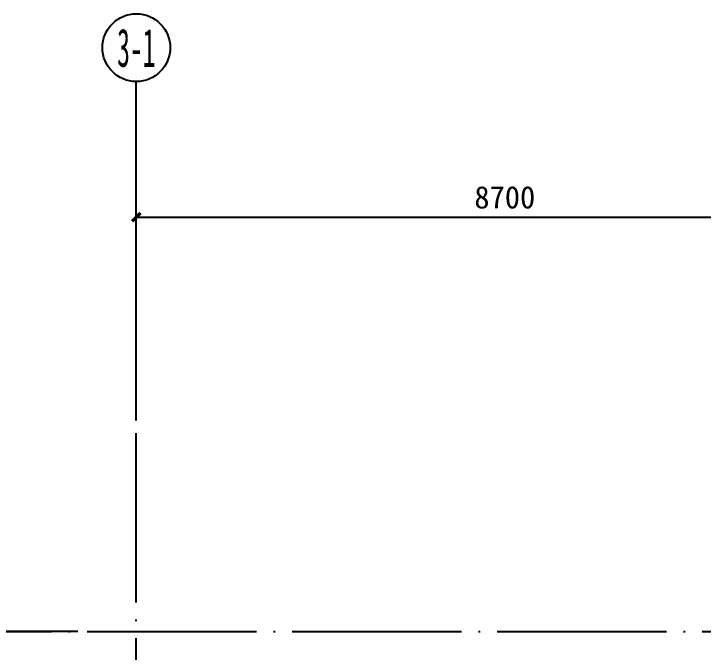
# Model space of a CAD drawing. Extents: x -3200779283 to -8106663, y 659664 to 1123462.
# Drawn here: x -8172147 to -8164008, y 778224 to 785759 of the extents above; entities that cross this region are included whole.
import ezdxf
from ezdxf.enums import TextEntityAlignment as Align

# ---------------------------------------------------------------- set-up
doc = ezdxf.new("R2010")
doc.units = 0
doc.header["$LTSCALE"] = 1000
doc.header["$MEASUREMENT"] = 0
doc.linetypes.add('3#-轴线$0$DOTE', pattern=[2.42, 2, -0.2, 0.02, -0.2])
doc.linetypes.add('DASH', pattern=[0.35, 0.25, -0.1])
doc.layers.get('Defpoints').update_dxf_attribs({"color": 30, "linetype": 'DASH'})
for name, color, linetype in [('3#-轴线$0$3#-轴号$0$A-ANNO-AXIS-CIRC', 3, 'Continuous'), ('3#-轴线$0$3#-轴号$0$A-ANNO-AXIS-TEXT', 7, 'Continuous'), ('3#-轴线$0$3#-轴号$0$A-ANNO-DIMS', 3, 'Continuous'), ('3#-轴线$0$A-ANNO-DOTE', 10, '3#-轴线$0$DOTE'), ('3#-轴线$0$AXIS_TEXT', 7, 'Continuous')]:
    doc.layers.add(name, color=color, linetype=linetype)
doc.styles.add('3#-轴线$0$3#-轴号$0$_TCH_AXIS', font='')
doc.styles.add('3#-轴线$0$3#-轴号$0$_TCH_DIM_T3', font='')
doc.styles.add('3#-轴线$0$COMPLEX', font='COMPLEX')
doc.styles.get('3#-轴线$0$3#-轴号$0$_TCH_AXIS').set_extended_font_data('SimSun')
doc.styles.get('3#-轴线$0$3#-轴号$0$_TCH_DIM_T3').set_extended_font_data('SimSun')
doc.dimstyles.new('3#-轴线$0$3#-轴号$0$_TCH_ARCH&&100', dxfattribs={"dimtxt": 264.345992, "dimasz": 100, "dimexe": 250, "dimexo": 300, "dimgap": 100, "dimtad": 1, "dimdec": 0, "dimzin": 0, "dimdsep": 46, "dimtxsty": '3#-轴线$0$3#-轴号$0$_TCH_DIM_T3', "dimblk": '3#-轴线$0$3#-轴号$0$_ArchTick', "dimcen": 0.09, "dimclrt": 7, "dimazin": 2, "dimtfac": 1, "dimtdec": 0, "dimtix": 1, "dimtmove": 2, "dimatfit": 3, "dimfxl": 100, "dimtolj": 1, "dimtzin": 0, "dimarcsym": 0})

# ---------------------------------------------------------------- blocks, each defined once
blk = doc.blocks.new('3#-轴线$0$_AXISO')
blk.add_circle((0, 0), 0.5)
at = {"layer": '3#-轴线$0$AXIS_TEXT', "style": '3#-轴线$0$COMPLEX', "width": 1.041667}
blk.add_attdef('A', text='', height=0.56, dxfattribs=at).set_placement((-0.25, -0.28), (0.25, -0.28), align=Align.FIT)
blk = doc.blocks.new('3#-轴线$0$3#-轴号$0$_ArchTick')
at = {"color": 0, "linetype": 'ByBlock', "const_width": 0.4}
blk.add_lwpolyline([(-0.5, -0.5), (0.5, 0.5)], dxfattribs=at)
blk = doc.blocks.new('*D395')
at = {"layer": '3#-轴线$0$3#-轴号$0$A-ANNO-DIMS', "color": 0, "lineweight": -2, "transparency": 16777216}
for p, q in [((0, 4889.4), (0, 5639.4)), ((8700, 4889.4), (8700, 5639.4)), ((0, 5389.4), (8700, 5389.4))]:
    blk.add_line(p, q, dxfattribs=at)
at = {"layer": 'Defpoints', "color": 0, "transparency": 16777216}
for p in [(8700, 5389.4), (0, 4589.4), (8700, 4589.4)]:
    blk.add_point(p, dxfattribs=at)
at = {"layer": '3#-轴线$0$3#-轴号$0$A-ANNO-DIMS', "color": 0, "lineweight": -2, "transparency": 16777216, "xscale": 100, "yscale": 100, "zscale": 100, "rotation": 180}
blk.add_blockref('3#-轴线$0$3#-轴号$0$_ArchTick', (0, 5389.4), dxfattribs=at)
at = {"layer": '3#-轴线$0$3#-轴号$0$A-ANNO-DIMS', "color": 0, "lineweight": -2, "transparency": 16777216, "xscale": 100, "yscale": 100, "zscale": 100}
blk.add_blockref('3#-轴线$0$3#-轴号$0$_ArchTick', (8700, 5389.4), dxfattribs=at)
at = {"layer": '3#-轴线$0$3#-轴号$0$A-ANNO-DIMS', "color": 7, "transparency": 16777216, "insert": (4350, 5621.6), "char_height": 264.35, "attachment_point": 5, "style": '3#-轴线$0$3#-轴号$0$_TCH_DIM_T3'}
blk.add_mtext('\\A1;8700', dxfattribs=at)
blk = doc.blocks.new('3#-轴线$0$3#-轴号')
at = {"layer": '3#-轴线$0$3#-轴号$0$A-ANNO-AXIS-CIRC'}
for p, q in [((0, 2989.4), (0, 6989.4)), ((-689.4, 500), (-4689.4, 500))]:
    blk.add_line(p, q, dxfattribs=at)
ref = blk.add_blockref('3#-轴线$0$_AXISO', (0, 7389.4), dxfattribs=dict(at, xscale=800, yscale=800, zscale=800))
ref.add_attrib('A', '3-1', dxfattribs={"layer": '3#-轴线$0$3#-轴号$0$A-ANNO-AXIS-TEXT', "height": 452.55, "style": '3#-轴线$0$3#-轴号$0$_TCH_AXIS', "width": 0.466146}).set_placement((-226.3, 7163.1), (226.3, 7163.1), align=Align.FIT)
at = {"layer": '3#-轴线$0$3#-轴号$0$A-ANNO-DIMS'}
dim = blk.add_aligned_dim(p1=(0, 4589.4), p2=(8700, 4589.4), distance=800, dimstyle='3#-轴线$0$3#-轴号$0$_TCH_ARCH&&100', dxfattribs=at)
dim.commit()
dim.dimension.update_dxf_attribs({"geometry": '*D395', "text_midpoint": (4350, 5621.6)})
blk = doc.blocks.new('3#-轴线')
at = {"layer": '3#-轴线$0$A-ANNO-DOTE'}
for points in [[(0, -16100), (0, 5500)], [(-3000, 500), (44800, 500)]]:
    blk.add_lwpolyline(points, dxfattribs=at)
blk.add_blockref('3#-轴线$0$3#-轴号', (0, 0))

msp = doc.modelspace()

# ---------------------------------------------------------------- block references
msp.add_blockref('3#-轴线', (-8170700.4, 777969.5))

doc.saveas('drawing.dxf')
